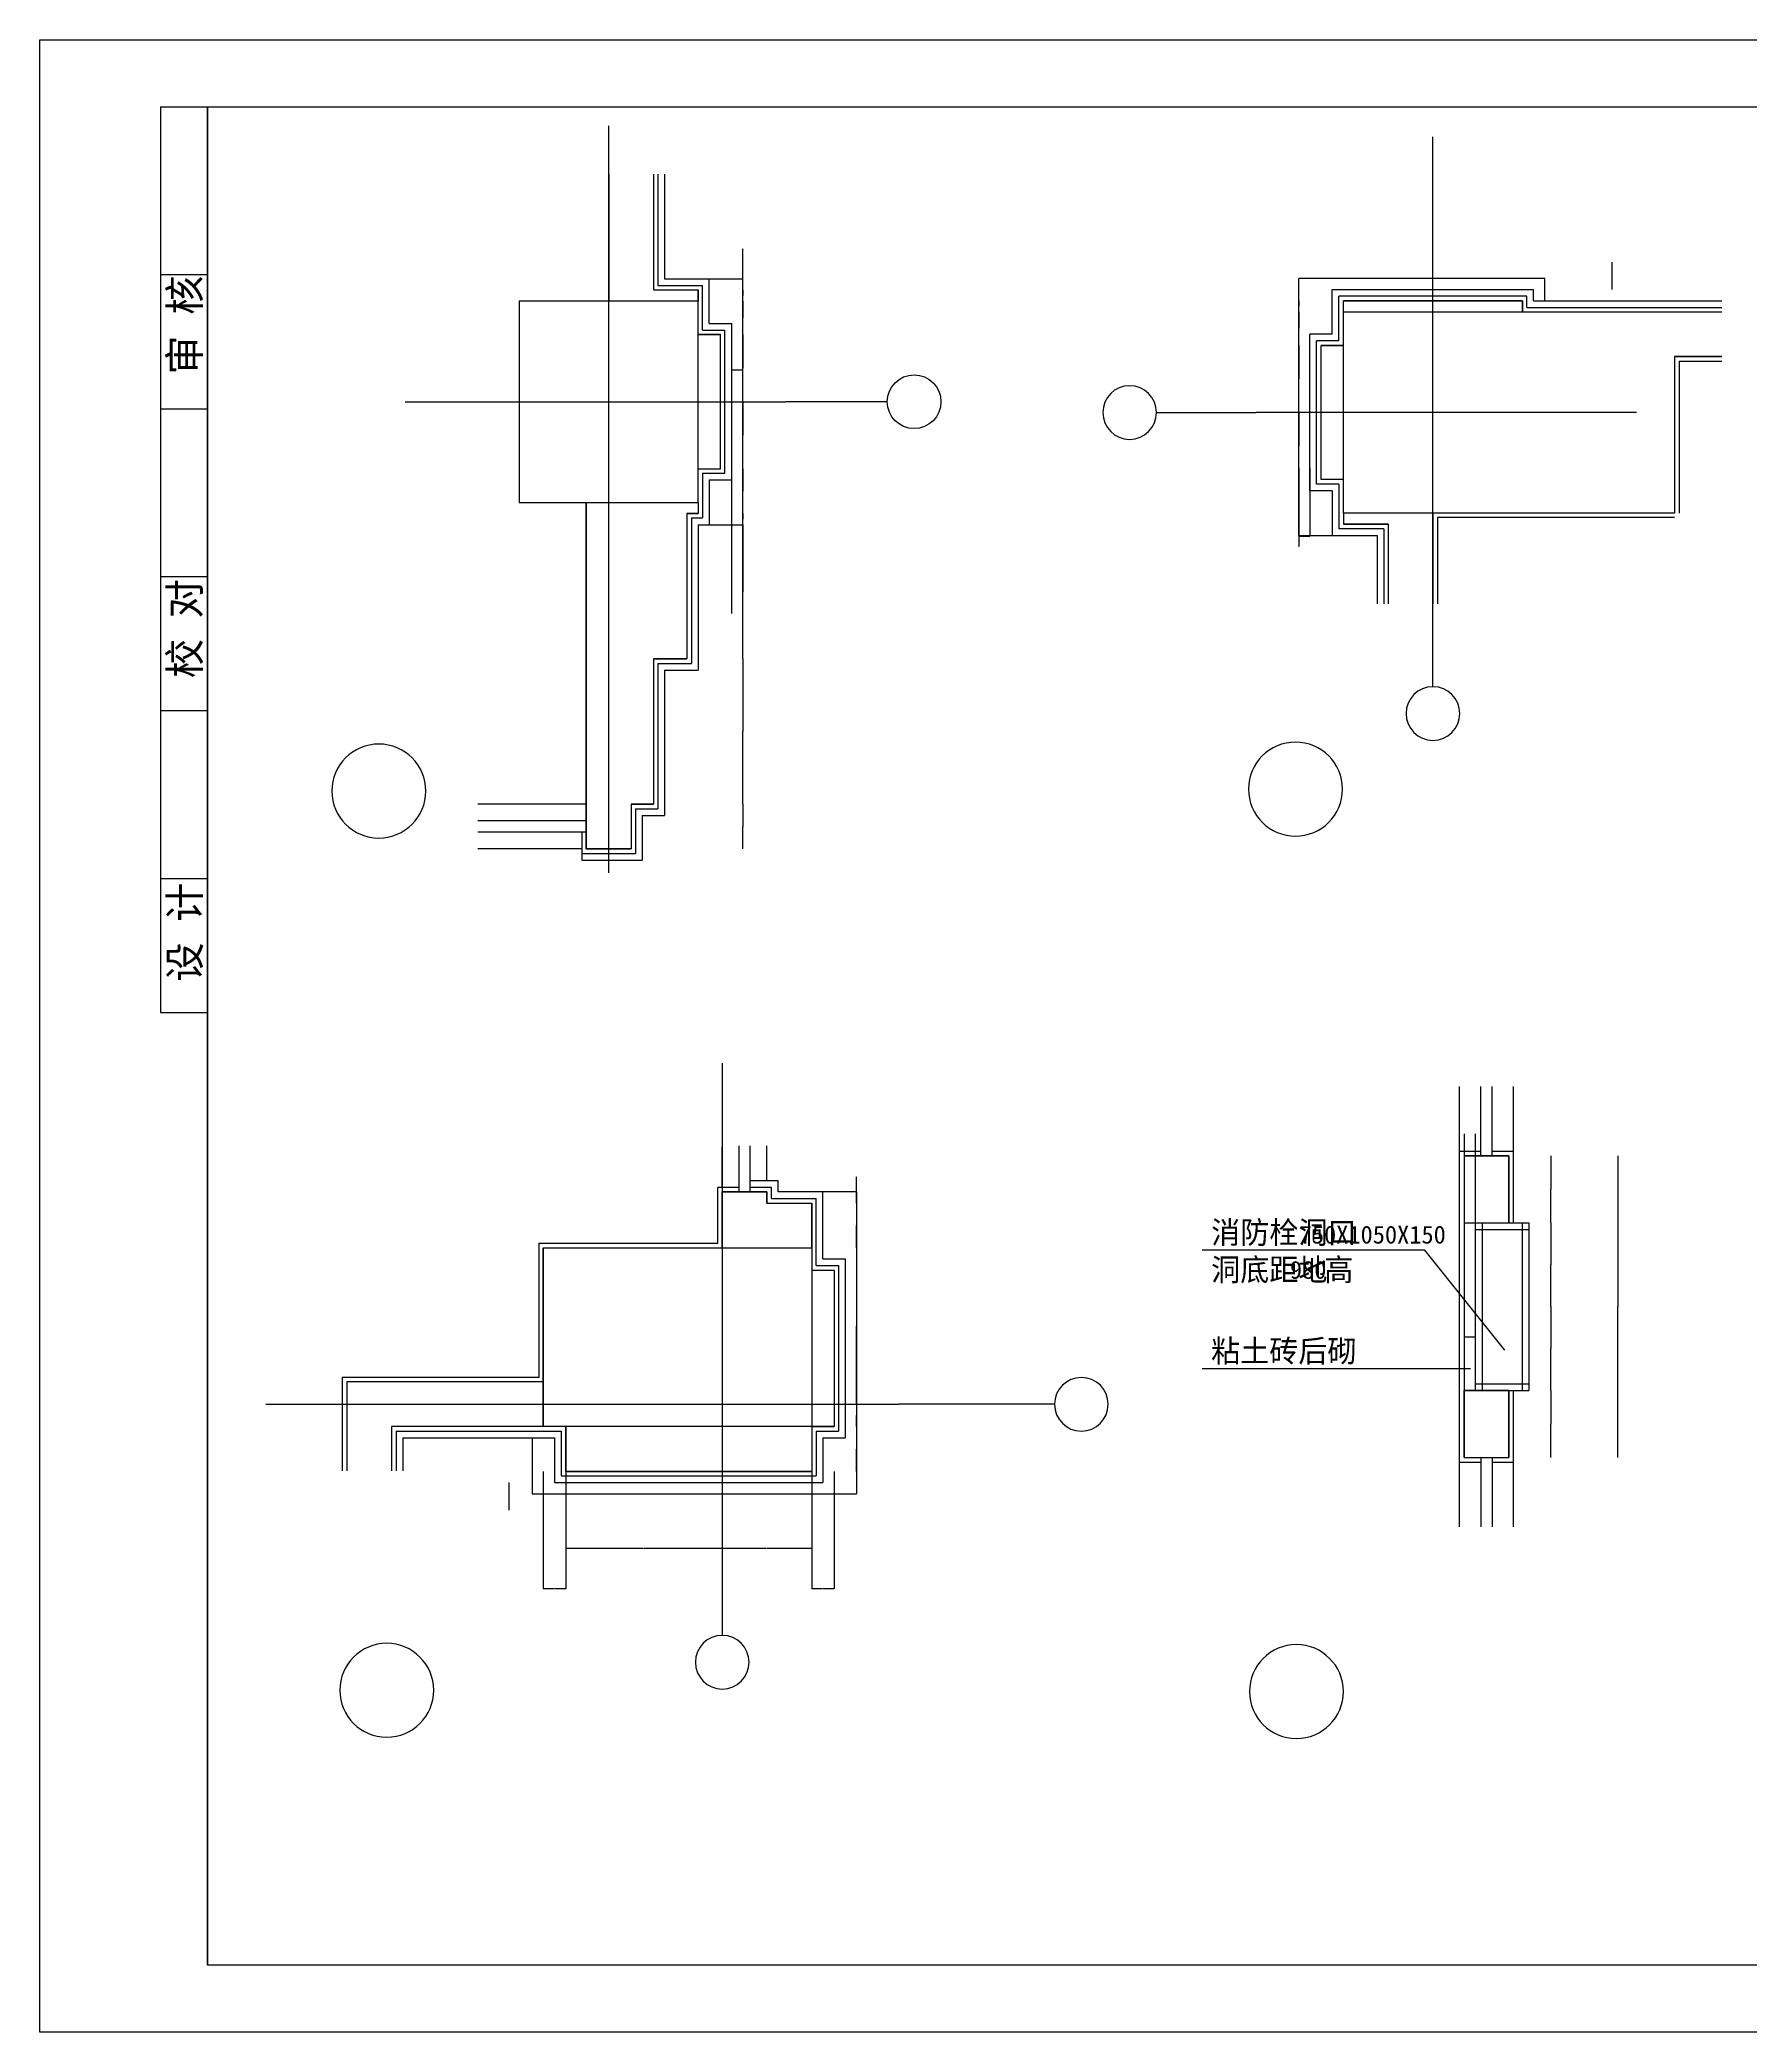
# Model space of a CAD drawing. Header units: metres. Extents: x -2 to 110498, y -28334 to 24454.
# Drawn here: x 48712 to 56358, y -8695 to 215 of the extents above; entities that cross this region are included whole.
import ezdxf

# ---------------------------------------------------------------- set-up
doc = ezdxf.new("R2010")
doc.units = ezdxf.units.M
for name, color, linetype in [('AXIS', 3, 'Continuous'), ('DOTE', 1, 'Continuous'), ('PUB_DIM', 3, 'Continuous'), ('PUB_TEXT', 7, 'Continuous'), ('PUB_WALL', 255, 'Continuous'), ('TK', 143, 'Continuous'), ('WALL', 255, 'Continuous')]:
    doc.layers.add(name, color=color, linetype=linetype)
doc.dimstyles.get("Standard").update_dxf_attribs({"dimtxt": 2.5, "dimasz": 2.5, "dimexe": 1.25, "dimexo": 0.625, "dimtad": 1, "dimcen": 2.5, "dimazin": 3, "dimtfac": 1, "dimtmove": 0, "dimatfit": 3})

# ---------------------------------------------------------------- blocks, each defined once
blk = doc.blocks.new('_AXISO')
blk.add_circle((0, 0), 0.5)
blk = doc.blocks.new('_INDEX1')
blk.add_lwpolyline([(-0.5, 0, 1), (0.5, 0, 1)], format="xyb", close=True)
blk = doc.blocks.new('*D1')
for p, q in [((51854.94, -1703.1), (51854.94, -1803.1)), ((51854.69, -1803.1), (51854.44, -1803.1)), ((51854.94, -1903.1), (51854.94, -1803.1)), ((51854.94, -1803.1), (51854.94, -1803.1)), ((51855.19, -1803.1), (51855.44, -1803.1))]:
    blk.add_line(p, q)
at = {"layer": 'Defpoints'}
for p in [(51854.94, -1703.1), (51854.94, -1803.1), (51854.94, -1903.1)]:
    blk.add_point(p, dxfattribs=at)
at = {"layer": 'PUB_DIM', "insert": (51854.94, -1801.975), "char_height": 1, "attachment_point": 5}
blk.add_mtext('0', dxfattribs=at)
blk = doc.blocks.new('*D2')
for p, q in [((51854.94, -1403.1), (51854.94, -1553.1)), ((51854.69, -1553.1), (51854.44, -1553.1)), ((51854.94, -1703.1), (51854.94, -1553.1)), ((51854.94, -1553.1), (51854.94, -1553.1)), ((51855.19, -1553.1), (51855.44, -1553.1))]:
    blk.add_line(p, q)
at = {"layer": 'Defpoints'}
for p in [(51854.94, -1403.1), (51854.94, -1553.1), (51854.94, -1703.1)]:
    blk.add_point(p, dxfattribs=at)
at = {"layer": 'PUB_DIM', "insert": (51854.94, -1551.975), "char_height": 1, "attachment_point": 5}
blk.add_mtext('0', dxfattribs=at)
blk = doc.blocks.new('*D3')
for p, q in [((51854.94, -1103.1), (51854.94, -1253.1)), ((51854.69, -1253.1), (51854.44, -1253.1)), ((51854.94, -1403.1), (51854.94, -1253.1)), ((51854.94, -1253.1), (51854.94, -1253.1)), ((51855.19, -1253.1), (51855.44, -1253.1))]:
    blk.add_line(p, q)
at = {"layer": 'Defpoints'}
for p in [(51854.94, -1103.1), (51854.94, -1253.1), (51854.94, -1403.1)]:
    blk.add_point(p, dxfattribs=at)
at = {"layer": 'PUB_DIM', "insert": (51854.94, -1251.975), "char_height": 1, "attachment_point": 5}
blk.add_mtext('0', dxfattribs=at)
blk = doc.blocks.new('*D4')
for p, q in [((51854.94, -953.1), (51854.94, -1028.1)), ((51854.69, -1028.1), (51854.44, -1028.1)), ((51854.94, -1103.1), (51854.94, -1028.1)), ((51854.94, -1028.1), (51854.94, -1028.1)), ((51855.19, -1028.1), (51855.44, -1028.1))]:
    blk.add_line(p, q)
at = {"layer": 'Defpoints'}
for p in [(51854.94, -953.1), (51854.94, -1028.1), (51854.94, -1103.1)]:
    blk.add_point(p, dxfattribs=at)
at = {"layer": 'PUB_DIM', "insert": (51854.94, -1026.975), "char_height": 1, "attachment_point": 5}
blk.add_mtext('0', dxfattribs=at)
blk = doc.blocks.new('*D5')
for p, q in [((51854.69, -719.21), (51854.44, -719.21)), ((51854.94, -903.1), (51854.94, -719.21)), ((51854.94, -853.1), (51854.94, -719.21)), ((51854.94, -719.21), (51854.94, -719.21)), ((51855.19, -719.21), (51855.44, -719.21))]:
    blk.add_line(p, q)
at = {"layer": 'Defpoints'}
for p in [(51854.94, -719.21), (51854.94, -853.1), (51854.94, -903.1)]:
    blk.add_point(p, dxfattribs=at)
at = {"layer": 'PUB_DIM', "insert": (51854.94, -718.085), "char_height": 1, "attachment_point": 5}
blk.add_mtext('0', dxfattribs=at)
blk = doc.blocks.new('*D6')
for p, q in [((51854.69, -1928.1), (51854.44, -1928.1)), ((51854.94, -1903.1), (51854.94, -1928.1)), ((51854.94, -1953.1), (51854.94, -1928.1)), ((51854.94, -1928.1), (51854.94, -1928.1)), ((51855.19, -1928.1), (51855.44, -1928.1))]:
    blk.add_line(p, q)
at = {"layer": 'Defpoints'}
for p in [(51854.94, -1903.1), (51854.94, -1928.1), (51854.94, -1953.1)]:
    blk.add_point(p, dxfattribs=at)
at = {"layer": 'PUB_DIM', "insert": (51854.94, -1926.975), "char_height": 1, "attachment_point": 5}
blk.add_mtext('0', dxfattribs=at)
blk = doc.blocks.new('*D7')
for p, q in [((51854.94, -2553.1), (51854.94, -2878.1)), ((51854.69, -2878.1), (51854.44, -2878.1)), ((51854.94, -3203.1), (51854.94, -2878.1)), ((51854.94, -2878.1), (51854.94, -2878.1)), ((51855.19, -2878.1), (51855.44, -2878.1))]:
    blk.add_line(p, q)
at = {"layer": 'Defpoints'}
for p in [(51854.94, -2553.1), (51854.94, -2878.1), (51854.94, -3203.1)]:
    blk.add_point(p, dxfattribs=at)
at = {"layer": 'PUB_DIM', "insert": (51854.94, -2876.975), "char_height": 1, "attachment_point": 5}
blk.add_mtext('0', dxfattribs=at)
blk = doc.blocks.new('*D8')
for p, q in [((51854.94, -1953.1), (51854.94, -2253.1)), ((51854.69, -2253.1), (51854.44, -2253.1)), ((51854.94, -2553.1), (51854.94, -2253.1)), ((51854.94, -2253.1), (51854.94, -2253.1)), ((51855.19, -2253.1), (51855.44, -2253.1))]:
    blk.add_line(p, q)
at = {"layer": 'Defpoints'}
for p in [(51854.94, -1953.1), (51854.94, -2253.1), (51854.94, -2553.1)]:
    blk.add_point(p, dxfattribs=at)
at = {"layer": 'PUB_DIM', "insert": (51854.94, -2251.975), "char_height": 1, "attachment_point": 5}
blk.add_mtext('0', dxfattribs=at)
blk = doc.blocks.new('*D9')
for p, q in [((51854.94, -3203.1), (51854.94, -3303.1)), ((51854.69, -3303.1), (51854.44, -3303.1)), ((51854.94, -3403.1), (51854.94, -3303.1)), ((51854.94, -3303.1), (51854.94, -3303.1)), ((51855.19, -3303.1), (51855.44, -3303.1))]:
    blk.add_line(p, q)
at = {"layer": 'Defpoints'}
for p in [(51854.94, -3203.1), (51854.94, -3303.1), (51854.94, -3403.1)]:
    blk.add_point(p, dxfattribs=at)
at = {"layer": 'PUB_DIM', "insert": (51854.94, -3301.975), "char_height": 1, "attachment_point": 5}
blk.add_mtext('0', dxfattribs=at)
blk = doc.blocks.new('*D10')
for p, q in [((54339.73, -976.4), (54339.48, -976.4)), ((54339.98, -951.4), (54339.98, -976.4)), ((54339.98, -1001.4), (54339.98, -976.4)), ((54339.98, -976.4), (54339.98, -976.4)), ((54340.23, -976.4), (54340.48, -976.4))]:
    blk.add_line(p, q)
at = {"layer": 'Defpoints'}
for p in [(54339.98, -951.4), (54339.98, -976.4), (54339.98, -1001.4)]:
    blk.add_point(p, dxfattribs=at)
at = {"layer": 'PUB_DIM', "insert": (54339.98, -975.275), "char_height": 1, "attachment_point": 5}
blk.add_mtext('0', dxfattribs=at)
blk = doc.blocks.new('*D11')
for p, q in [((54339.98, -1001.4), (54339.98, -1076.4)), ((54339.73, -1076.4), (54339.48, -1076.4)), ((54339.98, -1151.4), (54339.98, -1076.4)), ((54339.98, -1076.4), (54339.98, -1076.4)), ((54340.23, -1076.4), (54340.48, -1076.4))]:
    blk.add_line(p, q)
at = {"layer": 'Defpoints'}
for p in [(54339.98, -1001.4), (54339.98, -1076.4), (54339.98, -1151.4)]:
    blk.add_point(p, dxfattribs=at)
at = {"layer": 'PUB_DIM', "insert": (54339.98, -1075.275), "char_height": 1, "attachment_point": 5}
blk.add_mtext('0', dxfattribs=at)
blk = doc.blocks.new('*D12')
for p, q in [((54339.98, -1151.4), (54339.98, -1301.4)), ((54339.73, -1301.4), (54339.48, -1301.4)), ((54339.98, -1451.4), (54339.98, -1301.4)), ((54339.98, -1301.4), (54339.98, -1301.4)), ((54340.23, -1301.4), (54340.48, -1301.4))]:
    blk.add_line(p, q)
at = {"layer": 'Defpoints'}
for p in [(54339.98, -1151.4), (54339.98, -1301.4), (54339.98, -1451.4)]:
    blk.add_point(p, dxfattribs=at)
at = {"layer": 'PUB_DIM', "insert": (54339.98, -1300.275), "char_height": 1, "attachment_point": 5}
blk.add_mtext('0', dxfattribs=at)
blk = doc.blocks.new('*D13')
for p, q in [((54339.98, -1451.4), (54339.98, -1601.4)), ((54339.73, -1601.4), (54339.48, -1601.4)), ((54339.98, -1751.4), (54339.98, -1601.4)), ((54339.98, -1601.4), (54339.98, -1601.4)), ((54340.23, -1601.4), (54340.48, -1601.4))]:
    blk.add_line(p, q)
at = {"layer": 'Defpoints'}
for p in [(54339.98, -1451.4), (54339.98, -1601.4), (54339.98, -1751.4)]:
    blk.add_point(p, dxfattribs=at)
at = {"layer": 'PUB_DIM', "insert": (54339.98, -1600.275), "char_height": 1, "attachment_point": 5}
blk.add_mtext('0', dxfattribs=at)
blk = doc.blocks.new('*D14')
for p, q in [((54339.98, -1751.4), (54339.98, -1846.27)), ((54339.73, -1846.27), (54339.48, -1846.27)), ((54339.98, -1901.4), (54339.98, -1846.27)), ((54339.98, -1846.27), (54339.98, -1846.27)), ((54340.23, -1846.27), (54340.48, -1846.27))]:
    blk.add_line(p, q)
at = {"layer": 'Defpoints'}
for p in [(54339.98, -1751.4), (54339.98, -1846.27), (54339.98, -1901.4)]:
    blk.add_point(p, dxfattribs=at)
at = {"layer": 'PUB_DIM', "insert": (54339.98, -1845.145), "char_height": 1, "attachment_point": 5}
blk.add_mtext('0', dxfattribs=at)
blk = doc.blocks.new('*D15')
for p, q in [((54339.73, -1926.4), (54339.48, -1926.4)), ((54339.98, -1901.4), (54339.98, -1926.4)), ((54339.98, -1951.4), (54339.98, -1926.4)), ((54339.98, -1926.4), (54339.98, -1926.4)), ((54340.23, -1926.4), (54340.48, -1926.4))]:
    blk.add_line(p, q)
at = {"layer": 'Defpoints'}
for p in [(54339.98, -1901.4), (54339.98, -1926.4), (54339.98, -1951.4)]:
    blk.add_point(p, dxfattribs=at)
at = {"layer": 'PUB_DIM', "insert": (54339.98, -1925.275), "char_height": 1, "attachment_point": 5}
blk.add_mtext('0', dxfattribs=at)
blk = doc.blocks.new('*D16')
for p, q in [((51854.69, -928.1), (51854.44, -928.1)), ((51854.94, -903.1), (51854.94, -928.1)), ((51854.94, -953.1), (51854.94, -928.1)), ((51854.94, -928.1), (51854.94, -928.1)), ((51855.19, -928.1), (51855.44, -928.1))]:
    blk.add_line(p, q)
at = {"layer": 'Defpoints'}
for p in [(51854.94, -903.1), (51854.94, -928.1), (51854.94, -953.1)]:
    blk.add_point(p, dxfattribs=at)
at = {"layer": 'PUB_DIM', "insert": (51854.94, -926.975), "char_height": 1, "attachment_point": 5}
blk.add_mtext('0', dxfattribs=at)
blk = doc.blocks.new('*D17')
for p, q in [((54339.98, -1951.4), (54339.98, -2050.18)), ((54339.98, -2001.4), (54339.98, -2050.18)), ((54339.73, -2050.18), (54339.48, -2050.18)), ((54339.98, -2050.18), (54339.98, -2050.18)), ((54340.23, -2050.18), (54340.48, -2050.18))]:
    blk.add_line(p, q)
at = {"layer": 'Defpoints'}
for p in [(54339.98, -1951.4), (54339.98, -2001.4), (54339.98, -2050.18)]:
    blk.add_point(p, dxfattribs=at)
at = {"layer": 'PUB_DIM', "insert": (54339.98, -2049.055), "char_height": 1, "attachment_point": 5}
blk.add_mtext('0', dxfattribs=at)
blk = doc.blocks.new('*D27')
for p, q in [((55740.97, -778.91), (55740.72, -778.91)), ((55741.22, -901.41), (55741.22, -778.91)), ((55741.22, -851.41), (55741.22, -778.91)), ((55741.22, -778.91), (55741.22, -778.91)), ((55741.47, -778.91), (55741.72, -778.91))]:
    blk.add_line(p, q)
at = {"layer": 'Defpoints'}
for p in [(55741.22, -778.91), (55741.22, -851.41), (55741.22, -901.41)]:
    blk.add_point(p, dxfattribs=at)
at = {"layer": 'PUB_DIM', "insert": (55741.22, -777.785), "char_height": 1, "attachment_point": 5}
blk.add_mtext('0', dxfattribs=at)
blk = doc.blocks.new('*D28')
for p, q in [((54339.97, -1698.76), (54339.97, -2004.76)), ((54389.97, -1698.76), (54389.97, -2004.76)), ((54340.22, -2004.76), (54363.97, -2004.76)), ((54365.97, -2004.76), (54389.72, -2004.76))]:
    blk.add_line(p, q)
at = {"layer": 'Defpoints'}
for p in [(54339.97, -1698.76), (54389.97, -1698.76), (54339.97, -2004.76)]:
    blk.add_point(p, dxfattribs=at)
at = {"layer": 'PUB_DIM', "insert": (54364.97, -2004.76), "char_height": 1, "attachment_point": 5}
blk.add_mtext('50', dxfattribs=at)
blk = doc.blocks.new('*D29')
for p, q in [((51804.94, -2350.86), (51804.94, -1260.86)), ((51805.19, -1260.86), (51828.94, -1260.86)), ((51830.94, -1260.86), (51854.69, -1260.86)), ((51854.94, -2350.86), (51854.94, -1260.86))]:
    blk.add_line(p, q)
at = {"layer": 'Defpoints'}
for p in [(51804.94, -1260.86), (51804.94, -2350.86), (51854.94, -2350.86)]:
    blk.add_point(p, dxfattribs=at)
at = {"layer": 'PUB_DIM', "insert": (51829.94, -1260.86), "char_height": 1, "attachment_point": 5}
blk.add_mtext('50', dxfattribs=at)
blk = doc.blocks.new('*D34')
for p, q in [((52362.75, -5986.83), (52362.75, -6086.83)), ((52362.5, -6086.83), (52362.25, -6086.83)), ((52362.75, -6186.83), (52362.75, -6086.83)), ((52362.75, -6086.83), (52362.75, -6086.83)), ((52363, -6086.83), (52363.25, -6086.83))]:
    blk.add_line(p, q)
at = {"layer": 'Defpoints'}
for p in [(52362.75, -5986.83), (52362.75, -6086.83), (52362.75, -6186.83)]:
    blk.add_point(p, dxfattribs=at)
at = {"layer": 'PUB_DIM', "insert": (52362.75, -6085.705), "char_height": 1, "attachment_point": 5}
blk.add_mtext('0', dxfattribs=at)
blk = doc.blocks.new('*D35')
for p, q in [((52362.5, -4868.92), (52362.25, -4868.92)), ((52362.75, -4986.83), (52362.75, -4868.92)), ((52362.75, -4936.83), (52362.75, -4868.92)), ((52362.75, -4868.92), (52362.75, -4868.92)), ((52363, -4868.92), (52363.25, -4868.92))]:
    blk.add_line(p, q)
at = {"layer": 'Defpoints'}
for p in [(52362.75, -4868.92), (52362.75, -4936.83), (52362.75, -4986.83)]:
    blk.add_point(p, dxfattribs=at)
at = {"layer": 'PUB_DIM', "insert": (52362.75, -4867.795), "char_height": 1, "attachment_point": 5}
blk.add_mtext('0', dxfattribs=at)
blk = doc.blocks.new('*D36')
for p, q in [((52362.75, -4986.83), (52362.75, -5086.83)), ((52362.5, -5086.83), (52362.25, -5086.83)), ((52362.75, -5186.83), (52362.75, -5086.83)), ((52362.75, -5086.83), (52362.75, -5086.83)), ((52363, -5086.83), (52363.25, -5086.83))]:
    blk.add_line(p, q)
at = {"layer": 'Defpoints'}
for p in [(52362.75, -4986.83), (52362.75, -5086.83), (52362.75, -5186.83)]:
    blk.add_point(p, dxfattribs=at)
at = {"layer": 'PUB_DIM', "insert": (52362.75, -5085.705), "char_height": 1, "attachment_point": 5}
blk.add_mtext('0', dxfattribs=at)
blk = doc.blocks.new('*D37')
for p, q in [((52362.5, -5936.83), (52362.25, -5936.83)), ((52362.75, -5886.83), (52362.75, -5936.83)), ((52362.75, -5986.83), (52362.75, -5936.83)), ((52362.75, -5936.83), (52362.75, -5936.83)), ((52363, -5936.83), (52363.25, -5936.83))]:
    blk.add_line(p, q)
at = {"layer": 'Defpoints'}
for p in [(52362.75, -5886.83), (52362.75, -5936.83), (52362.75, -5986.83)]:
    blk.add_point(p, dxfattribs=at)
at = {"layer": 'PUB_DIM', "insert": (52362.75, -5935.705), "char_height": 1, "attachment_point": 5}
blk.add_mtext('0', dxfattribs=at)
blk = doc.blocks.new('*D38')
for p, q in [((50962.75, -6186.83), (50962.75, -6711.83)), ((51062.75, -6186.83), (51062.75, -6711.83)), ((51011.25, -6711.83), (50962.5, -6711.83)), ((51063, -6711.83), (51014.25, -6711.83))]:
    blk.add_line(p, q)
at = {"layer": 'Defpoints'}
for p in [(50962.75, -6186.83), (51062.75, -6186.83), (51062.75, -6711.83)]:
    blk.add_point(p, dxfattribs=at)
at = {"layer": 'PUB_DIM', "insert": (51012.75, -6711.83), "char_height": 1, "attachment_point": 5}
blk.add_mtext('100', dxfattribs=at)
blk = doc.blocks.new('*D39')
for p, q in [((52162.75, -6186.83), (52162.75, -6711.83)), ((52262.75, -6186.83), (52262.75, -6711.83)), ((52211.25, -6711.83), (52162.5, -6711.83)), ((52263, -6711.83), (52214.25, -6711.83))]:
    blk.add_line(p, q)
at = {"layer": 'Defpoints'}
for p in [(52162.75, -6186.83), (52262.75, -6186.83), (52262.75, -6711.83)]:
    blk.add_point(p, dxfattribs=at)
at = {"layer": 'PUB_DIM', "insert": (52212.75, -6711.83), "char_height": 1, "attachment_point": 5}
blk.add_mtext('100', dxfattribs=at)
blk = doc.blocks.new('*D40')
for p, q in [((51062.75, -6186.83), (51062.75, -6531.83)), ((51762.75, -6186.83), (51762.75, -6531.83)), ((51411.25, -6531.83), (51062.5, -6531.83)), ((51763, -6531.83), (51414.25, -6531.83))]:
    blk.add_line(p, q)
at = {"layer": 'Defpoints'}
for p in [(51062.75, -6186.83), (51762.75, -6186.83), (51762.75, -6531.83)]:
    blk.add_point(p, dxfattribs=at)
at = {"layer": 'PUB_DIM', "insert": (51412.75, -6531.83), "char_height": 1, "attachment_point": 5}
blk.add_mtext('700', dxfattribs=at)
blk = doc.blocks.new('*D41')
for p, q in [((51762.75, -6186.83), (51762.75, -6531.83)), ((52162.75, -6186.83), (52162.75, -6531.83)), ((51961.25, -6531.83), (51762.5, -6531.83)), ((52163, -6531.83), (51964.25, -6531.83))]:
    blk.add_line(p, q)
at = {"layer": 'Defpoints'}
for p in [(51762.75, -6186.83), (52162.75, -6186.83), (52162.75, -6531.83)]:
    blk.add_point(p, dxfattribs=at)
at = {"layer": 'PUB_DIM', "insert": (51962.75, -6531.83), "char_height": 1, "attachment_point": 5}
blk.add_mtext('400', dxfattribs=at)
blk = doc.blocks.new('*D42')
for p, q in [((50807.91, -6236.83), (50807.91, -6360.11)), ((50807.91, -6286.83), (50807.91, -6360.11)), ((50807.66, -6360.11), (50807.41, -6360.11)), ((50807.91, -6360.11), (50807.91, -6360.11)), ((50808.16, -6360.11), (50808.41, -6360.11))]:
    blk.add_line(p, q)
at = {"layer": 'Defpoints'}
for p in [(50807.91, -6236.83), (50807.91, -6286.83), (50807.91, -6360.11)]:
    blk.add_point(p, dxfattribs=at)
at = {"layer": 'PUB_DIM', "insert": (50807.91, -6358.985), "char_height": 1, "attachment_point": 5}
blk.add_mtext('0', dxfattribs=at)
blk = doc.blocks.new('*D43')
for p, q in [((52362.75, -5186.83), (52362.75, -5536.83)), ((52362.5, -5536.83), (52362.25, -5536.83)), ((52362.75, -5886.83), (52362.75, -5536.83)), ((52362.75, -5536.83), (52362.75, -5536.83)), ((52363, -5536.83), (52363.25, -5536.83))]:
    blk.add_line(p, q)
at = {"layer": 'Defpoints'}
for p in [(52362.75, -5186.83), (52362.75, -5536.83), (52362.75, -5886.83)]:
    blk.add_point(p, dxfattribs=at)
at = {"layer": 'PUB_DIM', "insert": (52362.75, -5535.705), "char_height": 1, "attachment_point": 5}
blk.add_mtext('0', dxfattribs=at)
blk = doc.blocks.new('*D44')
for p, q in [((55466.69, -5825.08), (55466.69, -5975.08)), ((55466.44, -5975.08), (55466.19, -5975.08)), ((55466.69, -6125.08), (55466.69, -5975.08)), ((55466.69, -5975.08), (55466.69, -5975.08)), ((55466.94, -5975.08), (55467.19, -5975.08))]:
    blk.add_line(p, q)
at = {"layer": 'Defpoints'}
for p in [(55466.69, -5825.08), (55466.69, -5975.08), (55466.69, -6125.08)]:
    blk.add_point(p, dxfattribs=at)
at = {"layer": 'PUB_DIM', "insert": (55466.69, -5973.955), "char_height": 1, "attachment_point": 5}
blk.add_mtext('0', dxfattribs=at)
blk = doc.blocks.new('*D45')
for p, q in [((55466.69, -5450.08), (55466.69, -5637.58)), ((55466.44, -5637.58), (55466.19, -5637.58)), ((55466.69, -5825.08), (55466.69, -5637.58)), ((55466.69, -5637.58), (55466.69, -5637.58)), ((55466.94, -5637.58), (55467.19, -5637.58))]:
    blk.add_line(p, q)
at = {"layer": 'Defpoints'}
for p in [(55466.69, -5450.08), (55466.69, -5637.58), (55466.69, -5825.08)]:
    blk.add_point(p, dxfattribs=at)
at = {"layer": 'PUB_DIM', "insert": (55466.69, -5636.455), "char_height": 1, "attachment_point": 5}
blk.add_mtext('0', dxfattribs=at)
blk = doc.blocks.new('*D46')
for p, q in [((55466.69, -4775.08), (55466.69, -4925.08)), ((55466.44, -4925.08), (55466.19, -4925.08)), ((55466.69, -5075.08), (55466.69, -4925.08)), ((55466.69, -4925.08), (55466.69, -4925.08)), ((55466.94, -4925.08), (55467.19, -4925.08))]:
    blk.add_line(p, q)
at = {"layer": 'Defpoints'}
for p in [(55466.69, -4775.08), (55466.69, -4925.08), (55466.69, -5075.08)]:
    blk.add_point(p, dxfattribs=at)
at = {"layer": 'PUB_DIM', "insert": (55466.69, -4923.955), "char_height": 1, "attachment_point": 5}
blk.add_mtext('0', dxfattribs=at)
blk = doc.blocks.new('*D47')
for p, q in [((55466.69, -5075.08), (55466.69, -5262.58)), ((55466.44, -5262.58), (55466.19, -5262.58)), ((55466.69, -5450.08), (55466.69, -5262.58)), ((55466.69, -5262.58), (55466.69, -5262.58)), ((55466.94, -5262.58), (55467.19, -5262.58))]:
    blk.add_line(p, q)
at = {"layer": 'Defpoints'}
for p in [(55466.69, -5075.08), (55466.69, -5262.58), (55466.69, -5450.08)]:
    blk.add_point(p, dxfattribs=at)
at = {"layer": 'PUB_DIM', "insert": (55466.69, -5261.455), "char_height": 1, "attachment_point": 5}
blk.add_mtext('0', dxfattribs=at)
blk = doc.blocks.new('*D48')
for p, q in [((55766.69, -4775.08), (55766.69, -5450.08)), ((55766.44, -5450.08), (55766.19, -5450.08)), ((55766.69, -6125.08), (55766.69, -5450.08)), ((55766.69, -5450.08), (55766.69, -5450.08)), ((55766.94, -5450.08), (55767.19, -5450.08))]:
    blk.add_line(p, q)
at = {"layer": 'Defpoints'}
for p in [(55766.69, -4775.08), (55766.69, -5450.08), (55766.69, -6125.08)]:
    blk.add_point(p, dxfattribs=at)
at = {"layer": 'PUB_DIM', "insert": (55766.69, -5448.955), "char_height": 1, "attachment_point": 5}
blk.add_mtext('0', dxfattribs=at)
blk = doc.blocks.new('*D49')
for p, q in [((55079.4, -4676.86), (55079.4, -5586.86)), ((55129.4, -4676.86), (55129.4, -5586.86)), ((55103.4, -5586.86), (55079.15, -5586.86)), ((55129.65, -5586.86), (55105.4, -5586.86))]:
    blk.add_line(p, q)
at = {"layer": 'Defpoints'}
for p in [(55079.4, -4676.86), (55129.4, -4676.86), (55129.4, -5586.86)]:
    blk.add_point(p, dxfattribs=at)
at = {"layer": 'PUB_DIM', "insert": (55104.4, -5586.86), "char_height": 1, "attachment_point": 5}
blk.add_mtext('50', dxfattribs=at)

msp = doc.modelspace()

# ---------------------------------------------------------------- linework, layer by layer
for p, q in [((51474.94, -386.04), (51474.94, -883.1)), ((51504.94, -386.04), (51504.94, -853.1)), ((51474.94, -883.1), (51674.94, -883.1)), ((51504.94, -853.1), (51854.94, -853.1)), ((51674.94, -1083.1), (51674.94, -883.1)), ((51704.94, -1053.1), (51704.94, -853.1)), ((51854.94, -1953.1), (51854.94, -853.1)), ((54339.98, -2001.4), (54339.98, -851.4)), ((55439.98, -851.4), (54339.98, -851.4)), ((55439.98, -951.4), (55439.98, -851.4)), ((54489.98, -901.4), (55389.98, -901.4)), ((54489.98, -1101.4), (54489.98, -901.4)), ((55359.98, -931.4), (54519.98, -931.4)), ((54519.98, -1131.4), (54519.98, -931.4)), ((55359.98, -981.4), (55359.98, -931.4)), ((55389.98, -951.4), (55389.98, -901.4)), ((55389.98, -951.4), (56232.11, -951.4)), ((51704.94, -1053.1), (51804.94, -1053.1)), ((51804.94, -1753.1), (51804.94, -1053.1)), ((55359.98, -981.4), (56232.11, -981.4)), ((51674.94, -1083.1), (51774.94, -1083.1)), ((51774.94, -1723.1), (51774.94, -1083.1)), ((54389.98, -1801.4), (54389.98, -1101.4)), ((54489.98, -1101.4), (54389.98, -1101.4)), ((54419.98, -1771.4), (54419.98, -1131.4)), ((54519.98, -1131.4), (54419.98, -1131.4)), ((56040.44, -1221.4), (56040.44, -1901.4)), ((56040.44, -1221.4), (56232.11, -1221.4)), ((51674.94, -1723.1), (51674.94, -1923.1)), ((51674.94, -1723.1), (51774.94, -1723.1)), ((51704.94, -1753.1), (51804.94, -1753.1)), ((51704.94, -1753.1), (51704.94, -1953.1)), ((54519.98, -1771.4), (54419.98, -1771.4)), ((54519.98, -1771.4), (54519.98, -1971.4)), ((54489.98, -1801.4), (54389.98, -1801.4)), ((54489.98, -1801.4), (54489.98, -2001.4)), ((51624.94, -1923.1), (51624.94, -2573.1)), ((51624.94, -1923.1), (51674.94, -1923.1)), ((51654.94, -1953.1), (51654.94, -2603.1)), ((51654.94, -1953.1), (51854.94, -1953.1)), ((56020.44, -1921.4), (54959.98, -1921.4)), ((54959.98, -1921.4), (54959.98, -2306.96)), ((54339.98, -2001.4), (54689.98, -2001.4)), ((54719.98, -1971.4), (54519.98, -1971.4)), ((54689.98, -2001.4), (54689.98, -2306.96)), ((54719.98, -1971.4), (54719.98, -2306.96)), ((51474.94, -2573.1), (51474.94, -3223.1)), ((51474.94, -2573.1), (51624.94, -2573.1)), ((51504.94, -2603.1), (51654.94, -2603.1)), ((51504.94, -2603.1), (51504.94, -3253.1)), ((51154.94, -3203.1), (50669.63, -3203.1)), ((51154.94, -3278.1), (50669.63, -3278.1)), ((51374.94, -3223.1), (51374.94, -3423.1)), ((51374.94, -3223.1), (51474.94, -3223.1)), ((51404.94, -3253.1), (51504.94, -3253.1)), ((51404.94, -3253.1), (51404.94, -3453.1)), ((51154.94, -3328.1), (50669.63, -3328.1)), ((51134.94, -3328.1), (51134.94, -3453.1)), ((51134.94, -3403.1), (50669.63, -3403.1)), ((51134.94, -3423.1), (51374.94, -3423.1)), ((51134.94, -3453.1), (51404.94, -3453.1)), ((55059.4, -6434.92), (55059.4, -4465.22)), ((55154.4, -4775.07), (55154.4, -4465.22)), ((55204.4, -4775.07), (55204.4, -4465.22)), ((55299.4, -4465.22), (55299.4, -5075.07)), ((51762.75, -4916.83), (51762.75, -4735.58)), ((51837.75, -4936.83), (51837.75, -4731.51)), ((51887.75, -4936.83), (51887.75, -4731.51)), ((51962.75, -4886.83), (51962.75, -4731.51)), ((55059.4, -4755.07), (55154.4, -4755.07)), ((55204.4, -4755.07), (55299.4, -4755.07)), ((52012.75, -4886.83), (51887.75, -4886.83)), ((52012.75, -4936.83), (52012.75, -4886.83)), ((51742.75, -5166.83), (51742.75, -4916.83)), ((51837.75, -4916.83), (51742.75, -4916.83)), ((51982.75, -4916.83), (51887.75, -4916.83)), ((51982.75, -4966.83), (51982.75, -4916.83)), ((51982.75, -4966.83), (52182.75, -4966.83)), ((52362.75, -4936.83), (52012.75, -4936.83)), ((52182.75, -5266.83), (52182.75, -4966.83)), ((52212.75, -5236.83), (52212.75, -4936.83)), ((52362.75, -4936.83), (52362.75, -6286.83)), ((55159.4, -5075.07), (55159.4, -5825.07)), ((55279.4, -5075.07), (55369.4, -5075.07)), ((55339.4, -5075.07), (55339.4, -5825.07)), ((55369.4, -5075.07), (55369.4, -5825.07)), ((50942.75, -5166.83), (51742.75, -5166.83)), ((50942.75, -5166.83), (50942.75, -5766.83)), ((55129.4, -5105.07), (55369.4, -5105.07)), ((52212.75, -5236.83), (52312.75, -5236.83)), ((52312.75, -5236.83), (52312.75, -6036.83)), ((54903.92, -5198.02), (53908.39, -5198.02)), ((55261.29, -5644.47), (54903.92, -5198.02)), ((52182.75, -5266.83), (52282.75, -5266.83)), ((52282.75, -5266.83), (52282.75, -6006.83)), ((50942.75, -5766.83), (50064.15, -5766.83)), ((50064.15, -5766.83), (50064.15, -6184.82)), ((55107.4, -5728.12), (53908.39, -5728.12)), ((55129.4, -5795.07), (55369.4, -5795.07)), ((55279.4, -5825.07), (55369.4, -5825.07)), ((55299.4, -5825.07), (55299.4, -6434.92)), ((50304.15, -6006.83), (51042.75, -6006.83)), ((50304.15, -6006.83), (50304.15, -6184.82)), ((50334.15, -6036.83), (51012.75, -6036.83)), ((50334.15, -6036.83), (50334.15, -6184.82)), ((50912.75, -6036.83), (50912.75, -6286.83)), ((51012.75, -6036.83), (51012.75, -6236.83)), ((51042.75, -6006.83), (51042.75, -6206.83)), ((52182.75, -6006.83), (52182.75, -6206.83)), ((52182.75, -6006.83), (52282.75, -6006.83)), ((52212.75, -6036.83), (52212.75, -6236.83)), ((52212.75, -6036.83), (52312.75, -6036.83)), ((55059.4, -6145.07), (55154.4, -6145.07)), ((55154.4, -6125.07), (55154.4, -6434.92)), ((55204.4, -6125.07), (55204.4, -6434.92)), ((55204.4, -6145.07), (55299.4, -6145.07)), ((51012.75, -6236.83), (52212.75, -6236.83)), ((51042.75, -6206.83), (52182.75, -6206.83)), ((50912.75, -6286.83), (52362.75, -6286.83))]:
    msp.add_line(p, q)
at = {"layer": 'AXIS'}
for p, q in [((52500.41, -1403.1), (52044.88, -1403.1)), ((53704.11, -1451.4), (54150.04, -1451.4)), ((53248.21, -5886.83), (52552.68, -5886.83))]:
    msp.add_line(p, q, dxfattribs=at)
at = {"layer": 'DOTE'}
for p, q in [((51254.94, -3510.6), (51254.94, -169.59)), ((54939.98, -2677.56), (54939.98, -217.89)), ((50345.18, -1403.1), (52044.88, -1403.1)), ((55849.73, -1451.4), (54150.04, -1451.4)), ((51762.75, -4360.67), (51762.75, -6920.35)), ((49722.81, -5886.83), (52552.68, -5886.83))]:
    msp.add_line(p, q, dxfattribs=at)
at = {"layer": 'PUB_WALL'}
for points in [[(51254.94, -386.04), (51254.94, -953.1)], [(51454.94, -386.04), (51454.94, -903.1), (51654.94, -903.1), (51654.94, -953.1)], [(51654.94, -1853.1), (51654.94, -953.1), (50854.94, -953.1), (50854.94, -1853.1), (51654.94, -1853.1), (51654.94, -1903.1), (51604.94, -1903.1), (51604.94, -2553.1), (51454.94, -2553.1), (51454.94, -3203.1), (51354.94, -3203.1), (51354.94, -3403.1), (51154.94, -3403.1), (51154.94, -1853.1)], [(56232.11, -1201.4), (56020.44, -1201.4), (56020.44, -1901.4), (54539.98, -1901.4), (54539.98, -1001.4), (54539.98, -951.4), (55339.98, -951.4), (55339.98, -1001.4)], [(54539.98, -1001.4), (56232.11, -1001.4)], [(51654.94, -1703.1), (51754.94, -1703.1), (51754.94, -1103.1), (51654.94, -1103.1)], [(54539.98, -1751.4), (54439.98, -1751.4), (54439.98, -1151.4), (54539.98, -1151.4)], [(54539.98, -1901.4), (54539.98, -1951.4), (54739.98, -1951.4), (54739.98, -2306.96)], [(54939.98, -1901.4), (54939.98, -2306.96)], [(55079.4, -5075.07), (55279.4, -5075.07), (55279.4, -4775.07), (55079.4, -4775.07), (55079.4, -5075.07), (55079.4, -5825.07), (55079.4, -6125.07), (55279.4, -6125.07), (55279.4, -5825.07), (55079.4, -5825.07)], [(51762.75, -5186.83), (51762.75, -4936.83), (51962.75, -4936.83), (51962.75, -4986.83), (52162.75, -4986.83), (52162.75, -5186.83)], [(55129.4, -5075.07), (55129.4, -5825.07)], [(52162.75, -5286.83), (52262.75, -5286.83), (52262.75, -5986.83), (52162.75, -5986.83), (50962.75, -5986.83), (50962.75, -5186.83), (52162.75, -5186.83), (52162.75, -5986.83), (52162.75, -6186.83), (51062.75, -6186.83), (51062.75, -5986.83)], [(50962.75, -5786.83), (50084.15, -5786.83), (50084.15, -6184.82)], [(50962.75, -5986.83), (50284.15, -5986.83), (50284.15, -6184.82)]]:
    msp.add_lwpolyline(points, dxfattribs=at)
at = {"layer": 'TK'}
for p, q in [((49251.95, -84.74), (49251.95, -4134.74)), ((49251.95, -84.74), (49461.95, -84.74)), ((49461.95, -84.74), (49461.95, -8394.74)), ((49251.95, -834.74), (49461.95, -834.74)), ((49251.95, -1434.74), (49461.95, -1434.74)), ((49251.95, -2184.74), (49461.95, -2184.74)), ((49251.95, -2784.74), (49461.95, -2784.74)), ((49251.95, -3534.74), (49461.95, -3534.74)), ((49251.95, -4134.74), (49461.95, -4134.74))]:
    msp.add_line(p, q, dxfattribs=at)
for points in [[(48711.95, -8694.74), (48711.95, 215.26), (61311.95, 215.26), (61311.95, -8694.74)], [(49461.95, -8394.74), (49461.95, -84.74), (61011.95, -84.74), (61011.95, -8394.74)]]:
    msp.add_lwpolyline(points, close=True, dxfattribs=at)
msp.add_lwpolyline([(49461.95, -84.74), (61011.95, -84.74), (61011.95, -8394.74), (49461.95, -8394.74), (49461.95, -84.74)], dxfattribs=at)
at = {"layer": 'WALL'}
for p, q in [((51254.94, -386.04), (51254.94, -953.1)), ((51454.94, -386.04), (51454.94, -903.1)), ((51654.94, -953.1), (50854.94, -953.1)), ((50854.94, -953.1), (50854.94, -1853.1)), ((51454.94, -903.1), (51654.94, -903.1)), ((51654.94, -953.1), (51654.94, -903.1)), ((51654.94, -1853.1), (51654.94, -953.1)), ((55339.98, -951.4), (54539.98, -951.4)), ((54539.98, -1001.4), (54539.98, -951.4)), ((55339.98, -1001.4), (55339.98, -951.4)), ((54539.98, -1001.4), (56232.11, -1001.4)), ((54539.98, -1901.4), (54539.98, -1001.4)), ((51654.94, -1103.1), (51754.94, -1103.1)), ((51754.94, -1703.1), (51754.94, -1103.1)), ((54439.98, -1751.4), (54439.98, -1151.4)), ((54539.98, -1151.4), (54439.98, -1151.4)), ((56020.44, -1201.4), (56020.44, -1901.4)), ((56020.44, -1201.4), (56232.11, -1201.4)), ((51654.94, -1703.1), (51754.94, -1703.1)), ((54539.98, -1751.4), (54439.98, -1751.4)), ((50854.94, -1853.1), (51654.94, -1853.1)), ((51154.94, -1853.1), (51154.94, -3403.1)), ((51654.94, -1853.1), (51654.94, -1903.1)), ((51604.94, -1903.1), (51604.94, -2553.1)), ((51604.94, -1903.1), (51654.94, -1903.1)), ((56020.44, -1901.4), (54539.98, -1901.4)), ((54539.98, -1901.4), (54539.98, -1951.4)), ((54739.98, -1951.4), (54539.98, -1951.4)), ((54739.98, -1951.4), (54739.98, -2306.96)), ((54939.98, -1901.4), (54939.98, -2306.96)), ((51454.94, -2553.1), (51454.94, -3203.1)), ((51454.94, -2553.1), (51604.94, -2553.1)), ((51354.94, -3203.1), (51354.94, -3403.1)), ((51354.94, -3203.1), (51454.94, -3203.1)), ((51154.94, -3403.1), (51354.94, -3403.1)), ((55079.4, -4775.07), (55079.4, -5075.07)), ((55079.4, -4775.07), (55279.4, -4775.07)), ((55279.4, -4775.07), (55279.4, -5075.07)), ((51762.75, -5186.83), (51762.75, -4936.83)), ((51962.75, -4936.83), (51762.75, -4936.83)), ((51962.75, -4986.83), (51962.75, -4936.83)), ((51962.75, -4986.83), (52162.75, -4986.83)), ((52162.75, -5186.83), (52162.75, -4986.83)), ((55079.4, -5075.07), (55079.4, -5825.07)), ((55079.4, -5075.07), (55279.4, -5075.07)), ((55129.4, -5075.07), (55129.4, -5825.07)), ((50962.75, -5186.83), (52162.75, -5186.83)), ((50962.75, -5186.83), (50962.75, -5986.83)), ((52162.75, -5186.83), (52162.75, -5986.83)), ((52162.75, -5286.83), (52262.75, -5286.83)), ((52262.75, -5286.83), (52262.75, -5986.83)), ((50962.75, -5786.83), (50084.15, -5786.83)), ((50084.15, -5786.83), (50084.15, -6184.82)), ((55079.4, -6125.07), (55079.4, -5825.07)), ((55079.4, -5825.07), (55279.4, -5825.07)), ((55279.4, -5825.07), (55279.4, -6125.07)), ((50962.75, -5986.83), (50284.15, -5986.83)), ((50284.15, -5986.83), (50284.15, -6184.82)), ((52162.75, -5986.83), (50962.75, -5986.83)), ((51062.75, -5986.83), (51062.75, -6186.83)), ((52162.75, -5986.83), (52162.75, -6186.83)), ((52162.75, -5986.83), (52262.75, -5986.83)), ((55079.4, -6125.07), (55279.4, -6125.07)), ((51062.75, -6186.83), (52162.75, -6186.83))]:
    msp.add_line(p, q, dxfattribs=at)

# ---------------------------------------------------------------- block references
at = {"layer": 'AXIS', "yscale": 240, "zscale": 240}
for p, xscale in [((52620.41, -1403.1), 240), ((53584.11, -1451.4), -240), ((54939.98, -2797.56), -240)]:
    msp.add_blockref('_AXISO', p, dxfattribs=dict(at, xscale=xscale))
at = {"layer": 'AXIS', "xscale": -240, "yscale": 240, "zscale": 240, "rotation": 180}
for p in [(53368.21, -5886.83), (51762.75, -7040.35)]:
    msp.add_blockref('_AXISO', p, dxfattribs=at)
at = {"layer": 'PUB_TEXT', "xscale": 420, "yscale": 420, "zscale": 420}
for p in [(50227.5, -3144.25), (54325.63, -3135.62), (50262.74, -7165.83), (54329.57, -7171.57)]:
    msp.add_blockref('_INDEX1', p, dxfattribs=at)

# ---------------------------------------------------------------- texts
at = {"layer": 'PUB_TEXT'}
for s, height, p in [('消防栓洞口', 100, (53948.39, -5168.02)), ('750X1050X150', 80, (54344.39, -5168.02)), ('洞底距地', 100, (53948.39, -5334.61)), ('980', 80, (54300.53, -5325.46)), ('高', 100, (54454.15, -5334.61)), ('粘土砖后砌', 100, (53948.39, -5698.12))]:
    msp.add_text(s, height=height, dxfattribs=at).set_placement(p)
at = {"layer": 'TK'}
for s, p in [('审 核', (49427.08, -1281.56)), ('校 对', (49427.08, -2639.07)), ('设 计', (49427.08, -3996.58))]:
    msp.add_text(s, height=135, rotation=90, dxfattribs=at).set_placement(p)

# ---------------------------------------------------------------- dimensions: what is measured, and where the dimension line sits
at = {"layer": 'PUB_DIM'}
for base, p1, p2, picture, middle in [((51854.94, -719.21), (51854.94, -903.1), (51854.94, -853.1), '*D5', (51854.94, -718.085)), ((55741.22, -778.91), (55741.22, -901.41), (55741.22, -851.41), '*D27', (55741.22, -777.785)), ((51854.94, -928.1), (51854.94, -953.1), (51854.94, -903.1), '*D16', (51854.94, -926.975)), ((51854.94, -1028.1), (51854.94, -1103.1), (51854.94, -953.1), '*D4', (51854.94, -1026.975)), ((54339.98, -976.4), (54339.98, -951.4), (54339.98, -1001.4), '*D10', (54339.98, -975.275)), ((54339.98, -1076.4), (54339.98, -1001.4), (54339.98, -1151.4), '*D11', (54339.98, -1075.275)), ((51854.94, -1253.1), (51854.94, -1403.1), (51854.94, -1103.1), '*D3', (51854.94, -1251.975)), ((54339.98, -1301.4), (54339.98, -1151.4), (54339.98, -1451.4), '*D12', (54339.98, -1300.275)), ((51804.94, -1260.86), (51804.94, -2350.86), (51854.94, -2350.86), '*D29', (51829.94, -1260.86)), ((51854.94, -1553.1), (51854.94, -1703.1), (51854.94, -1403.1), '*D2', (51854.94, -1551.975)), ((54339.98, -1601.4), (54339.98, -1451.4), (54339.98, -1751.4), '*D13', (54339.98, -1600.275)), ((51854.94, -1803.1), (51854.94, -1903.1), (51854.94, -1703.1), '*D1', (51854.94, -1801.975)), ((54339.98, -1846.27), (54339.98, -1751.4), (54339.98, -1901.4), '*D14', (54339.98, -1845.145)), ((54339.97, -2004.76), (54339.97, -1698.76), (54389.97, -1698.76), '*D28', (54364.97, -2004.76)), ((51854.94, -1928.1), (51854.94, -1953.1), (51854.94, -1903.1), '*D6', (51854.94, -1926.975)), ((51854.94, -2253.1), (51854.94, -2553.1), (51854.94, -1953.1), '*D8', (51854.94, -2251.975)), ((54339.98, -1926.4), (54339.98, -1901.4), (54339.98, -1951.4), '*D15', (54339.98, -1925.275)), ((54339.98, -2050.18), (54339.98, -1951.4), (54339.98, -2001.4), '*D17', (54339.98, -2049.055)), ((51854.94, -2878.1), (51854.94, -3203.1), (51854.94, -2553.1), '*D7', (51854.94, -2876.975)), ((51854.94, -3303.1), (51854.94, -3403.1), (51854.94, -3203.1), '*D9', (51854.94, -3301.975)), ((55129.4, -5586.86), (55129.4, -4676.86), (55079.4, -4676.86), '*D49', (55104.4, -5586.86)), ((55466.69, -4925.08), (55466.69, -5075.08), (55466.69, -4775.08), '*D46', (55466.69, -4923.955)), ((55766.69, -5450.08), (55766.69, -6125.08), (55766.69, -4775.08), '*D48', (55766.69, -5448.955)), ((52362.75, -4868.92), (52362.75, -4986.83), (52362.75, -4936.83), '*D35', (52362.75, -4867.795)), ((52362.75, -5086.83), (52362.75, -5186.83), (52362.75, -4986.83), '*D36', (52362.75, -5085.705)), ((55466.69, -5262.58), (55466.69, -5450.08), (55466.69, -5075.08), '*D47', (55466.69, -5261.455)), ((52362.75, -5536.83), (52362.75, -5886.83), (52362.75, -5186.83), '*D43', (52362.75, -5535.705)), ((55466.69, -5637.58), (55466.69, -5825.08), (55466.69, -5450.08), '*D45', (55466.69, -5636.455)), ((55466.69, -5975.08), (55466.69, -6125.08), (55466.69, -5825.08), '*D44', (55466.69, -5973.955)), ((52362.75, -5936.83), (52362.75, -5986.83), (52362.75, -5886.83), '*D37', (52362.75, -5935.705)), ((52362.75, -6086.83), (52362.75, -6186.83), (52362.75, -5986.83), '*D34', (52362.75, -6085.705)), ((50807.91, -6360.11), (50807.91, -6236.83), (50807.91, -6286.83), '*D42', (50807.91, -6358.985)), ((51062.75, -6711.83), (51062.75, -6186.83), (50962.75, -6186.83), '*D38', (51012.75, -6711.83)), ((51762.75, -6531.83), (51762.75, -6186.83), (51062.75, -6186.83), '*D40', (51412.75, -6531.83)), ((52162.75, -6531.83), (52162.75, -6186.83), (51762.75, -6186.83), '*D41', (51962.75, -6531.83)), ((52262.75, -6711.83), (52262.75, -6186.83), (52162.75, -6186.83), '*D39', (52212.75, -6711.83))]:
    dim = msp.add_linear_dim(base=base, p1=p1, p2=p2, dimstyle='Standard', dxfattribs=at)
    dim.commit()
    dim.dimension.update_dxf_attribs({"geometry": picture, "text_midpoint": middle})

doc.saveas('drawing.dxf')
